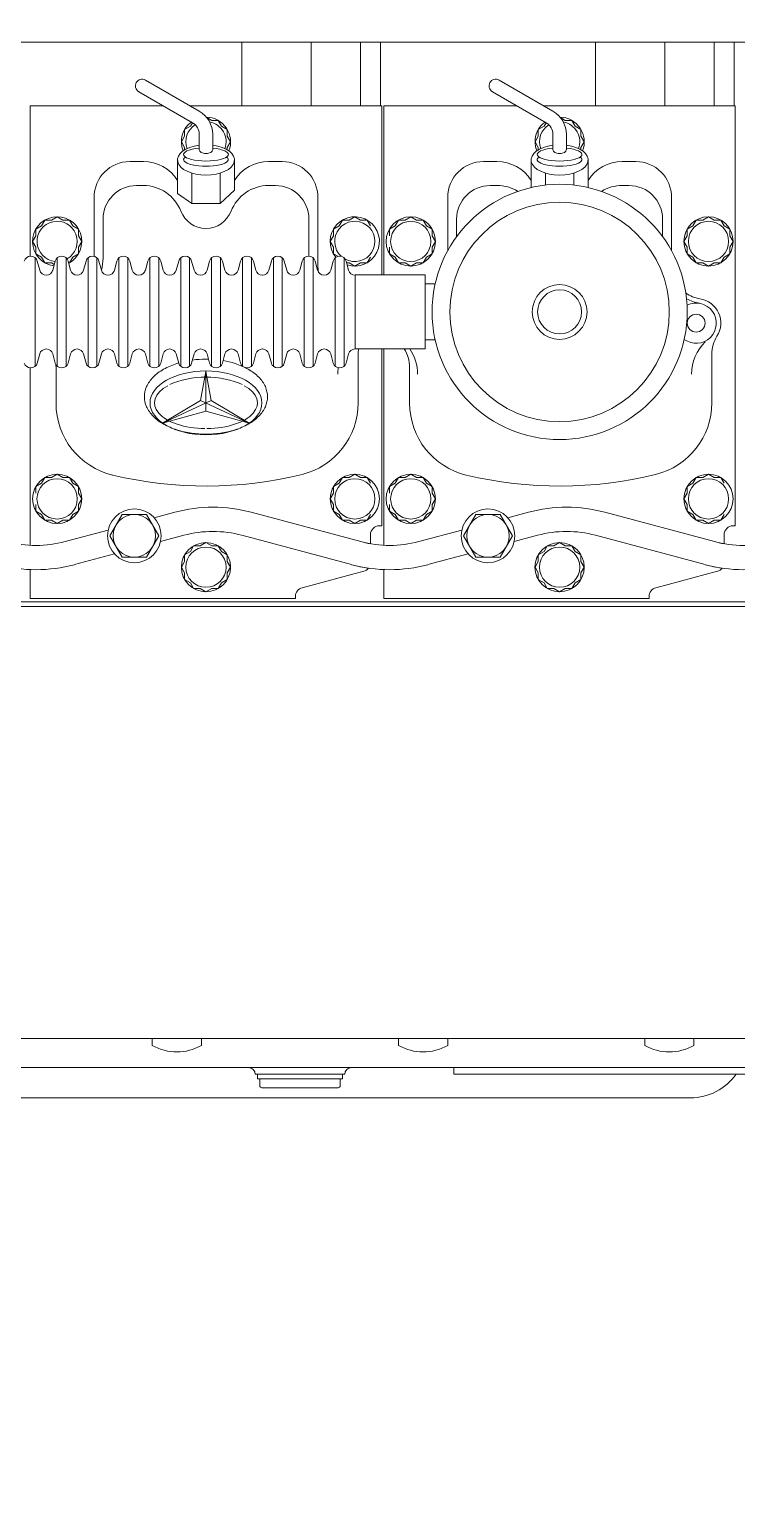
# Model space of a CAD drawing. Header units: millimetres. Extents: x 138823 to 235949, y -69097 to 9810.
# Drawn here: x 156392 to 156812, y -62118 to -61254 of the extents above; entities that cross this region are included whole.
import ezdxf

# ---------------------------------------------------------------- set-up
doc = ezdxf.new("R2010")
doc.units = ezdxf.units.MM
doc.layers.add('0 CASCO', color=7, linetype='Continuous')
doc.layers.add('18 MOTORES E GERADORES', color=14, linetype='Continuous')

msp = doc.modelspace()

# ---------------------------------------------------------------- linework, layer by layer
at = {"layer": '0 CASCO'}
msp.add_open_spline([(146126.82, -63082.43), (146215.2, -62795.19), (146379.47, -62261.32), (146662.98, -61525.14), (146952.93, -60892.1), (147256.1, -60339.25), (147575.41, -59852.68), (147907.4, -59416.74), (148141.96, -59149.6), (148256.81, -59018.8), (148433.31, -58947.24), (148727.39, -58828), (149267.37, -58647.62), (149866.81, -58474.54), (150582.08, -58311.64), (151284.25, -58193.33), (151973.43, -58111.08), (152654.36, -58054.75), (153543.21, -57999.79), (155031.62, -57935.04), (156745.07, -57864.17), (158569.82, -57805.45), (160341.66, -57766.36), (162120.51, -57748.95), (165904.25, -57749.27), (169966.48, -57750.37), (175373.8, -57746.84), (179241.25, -57811.37), (182508.18, -57806.12), (184198.21, -57821.16), (185099.59, -57853.67), (185777.92, -57894.45), (186463.78, -57957.95), (187165.87, -58051.15), (187764.5, -58157.33), (188457.23, -58303.85), (189171.48, -58483.36), (190011.86, -58727.13), (190763.31, -58970.47), (191465.34, -59223.25), (192112.93, -59490.62), (192717.78, -59794.93), (193303.42, -60159.33), (194045.73, -60703.56), (194777.19, -61289.72), (195509.51, -61831.95), (195966.55, -62134.88), (196376.02, -62363.42), (196709.38, -62514.02), (197110.89, -62645.03), (197514.32, -62741.27), (198015.82, -62842.38), (198542.47, -62935.23), (199173.55, -63014.6), (199598.12, -63056.87), (199854.89, -63082.43)], degree=3, knots=[0, 0, 0, 0, 901.347948, 1675.319997, 2364.677603, 2988.840142, 3564.913749, 4109.091785, 4631.178176, 4631.178176, 4631.178176, 5202.378251, 5582.891234, 6338.519578, 7073.266174, 7782.366384, 8473.718568, 9154.846991, 9831.879341, 11145.250803, 13624.165902, 14976.643804, 16622.243106, 18940.880075, 20313.267208, 27973.450232, 31127.646951, 36535.061714, 39576.620039, 40928.546533, 41604.908463, 42282.305172, 42966.969378, 43670.810001, 44406.445425, 44790.246915, 45794.849099, 46614.860763, 47415.011993, 48164.042526, 48852.838016, 49515.641376, 50192.856084, 50919.426916, 52275.645461, 53004.522816, 53652.759672, 53918.536496, 54410.868153, 54747.069908, 55184.163317, 55654.219696, 56281.932144, 56787.842028, 57561.948504, 57561.948504, 57561.948504, 57561.948504], dxfattribs=at)
at = {"layer": '18 MOTORES E GERADORES', "linetype": 'Continuous', "lineweight": 20}
for p, q in [((156308.43, -61261.61), (157443.11, -61261.61)), ((156518.12, -61299.44), (156518.12, -61261.61)), ((156559.26, -61299.44), (156559.26, -61261.61)), ((156588.45, -61299.44), (156588.45, -61261.61)), ((156600.4, -61299.44), (156600.4, -61261.61)), ((156727.8, -61299.44), (156727.8, -61261.61)), ((156768.94, -61299.44), (156768.94, -61261.61)), ((156798.13, -61299.44), (156798.13, -61261.61)), ((156810.08, -61299.44), (156810.08, -61261.61)), ((156492.9, -61302.53), (156460.98, -61284.1)), ((156702.58, -61302.53), (156670.66, -61284.1)), ((156488.92, -61309.42), (156457, -61290.99)), ((156698.6, -61309.42), (156666.68, -61290.99)), ((156392.7, -61299.44), (156392.7, -61388.42)), ((156471.62, -61299.44), (156392.7, -61299.44)), ((156601.06, -61299.44), (156487.55, -61299.44)), ((156601.06, -61299.44), (156601.06, -61399.63)), ((156681.31, -61299.44), (156602.39, -61299.44)), ((156602.39, -61299.44), (156602.39, -61399.63)), ((156810.74, -61299.44), (156697.23, -61299.44)), ((156810.74, -61299.44), (156810.74, -61548.27)), ((156487.63, -61311.42), (156484.24, -61313.37)), ((156488.81, -61309.36), (156487.63, -61311.42)), ((156500.27, -61308.03), (156497.35, -61306.34)), ((156504.18, -61308.03), (156500.27, -61308.03)), ((156506.14, -61311.42), (156504.18, -61308.03)), ((156509.52, -61313.37), (156506.14, -61311.42)), ((156697.31, -61311.42), (156693.92, -61313.37)), ((156698.5, -61309.36), (156697.31, -61311.42)), ((156709.95, -61308.03), (156707.04, -61306.34)), ((156713.86, -61308.03), (156709.95, -61308.03)), ((156715.82, -61311.42), (156713.86, -61308.03)), ((156719.21, -61313.37), (156715.82, -61311.42)), ((156484.24, -61317.28), (156482.28, -61320.67)), ((156484.24, -61313.37), (156484.24, -61317.28)), ((156492.9, -61325.36), (156492.9, -61316.32)), ((156500.86, -61325.36), (156500.86, -61316.32)), ((156509.52, -61317.28), (156509.52, -61313.37)), ((156511.48, -61320.67), (156509.52, -61317.28)), ((156693.92, -61317.28), (156691.97, -61320.67)), ((156693.92, -61313.37), (156693.92, -61317.28)), ((156702.58, -61325.36), (156702.58, -61316.32)), ((156710.55, -61325.36), (156710.55, -61316.32)), ((156719.21, -61317.28), (156719.21, -61313.37)), ((156721.16, -61320.67), (156719.21, -61317.28)), ((156482.28, -61320.67), (156484.24, -61324.06)), ((156484.24, -61324.06), (156484.24, -61325.48)), ((156509.52, -61324.06), (156511.48, -61320.67)), ((156509.52, -61325.48), (156509.52, -61324.06)), ((156691.97, -61320.67), (156693.92, -61324.06)), ((156693.92, -61324.06), (156693.92, -61325.48)), ((156719.21, -61324.06), (156721.16, -61320.67)), ((156719.21, -61325.48), (156719.21, -61324.06)), ((156451.76, -61332.37), (156459.75, -61332.37)), ((156480.03, -61330.92), (156480.03, -61351.35)), ((156513.74, -61330.92), (156513.74, -61349.39)), ((156534.02, -61332.37), (156542, -61332.37)), ((156661.44, -61332.37), (156669.43, -61332.37)), ((156689.71, -61330.92), (156689.71, -61347.79)), ((156723.42, -61330.92), (156723.42, -61347.79)), ((156743.7, -61332.37), (156751.69, -61332.37)), ((156488.45, -61339.24), (156488.45, -61357.23)), ((156505.31, -61339.24), (156505.31, -61357.23)), ((156698.14, -61339.24), (156698.14, -61346.36)), ((156714.99, -61339.24), (156714.99, -61346.36)), ((156430.53, -61353.61), (156430.53, -61388.52)), ((156455.74, -61346.59), (156459.75, -61346.59)), ((156488.45, -61357.23), (156480.03, -61351.35)), ((156505.31, -61357.23), (156513.74, -61349.39)), ((156534.02, -61346.59), (156538.02, -61346.59)), ((156563.24, -61353.61), (156563.24, -61394.07)), ((156640.21, -61353.61), (156640.21, -61385.21)), ((156665.42, -61346.59), (156669.43, -61346.59)), ((156743.7, -61346.59), (156747.7, -61346.59)), ((156772.92, -61353.61), (156772.92, -61385.21)), ((156488.45, -61357.23), (156505.31, -61357.23)), ((156399.37, -61370.47), (156395.99, -61372.43)), ((156395.99, -61372.43), (156395.99, -61376.34)), ((156401.33, -61367.08), (156399.37, -61370.47)), ((156405.24, -61367.08), (156401.33, -61367.08)), ((156408.63, -61365.13), (156405.24, -61367.08)), ((156412.02, -61367.08), (156408.63, -61365.13)), ((156415.93, -61367.08), (156412.02, -61367.08)), ((156417.88, -61370.47), (156415.93, -61367.08)), ((156421.27, -61372.43), (156417.88, -61370.47)), ((156421.27, -61376.34), (156421.27, -61372.43)), ((156435.84, -61366.5), (156435.84, -61389.7)), ((156557.93, -61366.5), (156557.93, -61388.41)), ((156575.88, -61370.47), (156572.49, -61372.43)), ((156572.49, -61372.43), (156572.49, -61376.34)), ((156577.84, -61367.08), (156575.88, -61370.47)), ((156581.75, -61367.08), (156577.84, -61367.08)), ((156585.13, -61365.13), (156581.75, -61367.08)), ((156588.52, -61367.08), (156585.13, -61365.13)), ((156592.43, -61367.08), (156588.52, -61367.08)), ((156594.39, -61370.47), (156592.43, -61367.08)), ((156609.06, -61370.47), (156605.67, -61372.43)), ((156605.67, -61372.43), (156605.67, -61376.34)), ((156611.01, -61367.08), (156609.06, -61370.47)), ((156614.92, -61367.08), (156611.01, -61367.08)), ((156618.31, -61365.13), (156614.92, -61367.08)), ((156621.7, -61367.08), (156618.31, -61365.13)), ((156625.61, -61367.08), (156621.7, -61367.08)), ((156627.57, -61370.47), (156625.61, -61367.08)), ((156630.95, -61372.43), (156627.57, -61370.47)), ((156630.95, -61376.34), (156630.95, -61372.43)), ((156645.52, -61366.5), (156645.52, -61376.86)), ((156767.61, -61366.5), (156767.61, -61376.86)), ((156785.56, -61370.47), (156782.17, -61372.43)), ((156782.17, -61372.43), (156782.17, -61376.34)), ((156787.52, -61367.08), (156785.56, -61370.47)), ((156791.43, -61367.08), (156787.52, -61367.08)), ((156794.82, -61365.13), (156791.43, -61367.08)), ((156798.2, -61367.08), (156794.82, -61365.13)), ((156802.12, -61367.08), (156798.2, -61367.08)), ((156804.07, -61370.47), (156802.12, -61367.08)), ((156804.07, -61370.47), (156807.46, -61372.43)), ((156807.46, -61372.43), (156807.46, -61376.34)), ((156394.03, -61379.73), (156395.99, -61376.34)), ((156395.99, -61383.11), (156394.03, -61379.73)), ((156423.23, -61379.73), (156421.27, -61376.34)), ((156421.27, -61383.11), (156423.23, -61379.73)), ((156572.49, -61376.34), (156570.54, -61379.73)), ((156570.54, -61379.73), (156572.49, -61383.11)), ((156632.91, -61379.73), (156630.95, -61376.34)), ((156630.95, -61383.11), (156632.91, -61379.73)), ((156782.17, -61376.34), (156780.22, -61379.73)), ((156780.22, -61379.73), (156782.17, -61383.11)), ((156807.46, -61376.34), (156809.42, -61379.73)), ((156809.42, -61379.73), (156807.46, -61383.11)), ((156395.68, -61421.59), (156395.68, -61389.42)), ((156395.68, -61421.59), (156395.68, -61389.42)), ((156395.99, -61383.11), (156395.99, -61387.03)), ((156395.99, -61387.03), (156399.37, -61388.98)), ((156399.37, -61388.98), (156401.33, -61392.37)), ((156408.68, -61421.59), (156408.68, -61389.42)), ((156413.99, -61421.59), (156413.99, -61389.42)), ((156415.93, -61392.37), (156417.88, -61388.98)), ((156417.88, -61388.98), (156421.27, -61387.03)), ((156421.27, -61387.03), (156421.27, -61383.11)), ((156426.95, -61421.59), (156426.95, -61389.42)), ((156432.25, -61421.59), (156432.25, -61389.42)), ((156445.26, -61421.59), (156445.26, -61389.42)), ((156450.57, -61421.59), (156450.57, -61389.42)), ((156463.57, -61421.59), (156463.57, -61389.42)), ((156468.88, -61421.59), (156468.88, -61389.42)), ((156481.89, -61421.59), (156481.89, -61389.42)), ((156487.2, -61421.59), (156487.2, -61389.42)), ((156500.2, -61421.59), (156500.2, -61389.42)), ((156505.51, -61421.59), (156505.51, -61389.42)), ((156518.52, -61421.59), (156518.52, -61389.42)), ((156523.83, -61421.59), (156523.83, -61389.42)), ((156536.83, -61421.59), (156536.83, -61389.42)), ((156542.14, -61421.59), (156542.14, -61389.42)), ((156555.14, -61421.59), (156555.14, -61389.42)), ((156560.45, -61421.59), (156560.45, -61389.42)), ((156572.49, -61383.11), (156572.49, -61387.03)), ((156572.49, -61387.03), (156575.11, -61388.54)), ((156573.46, -61421.59), (156573.46, -61389.42)), ((156578.77, -61421.59), (156578.77, -61389.42)), ((156592.43, -61392.37), (156594.39, -61388.98)), ((156605.67, -61383.11), (156605.67, -61387.03)), ((156605.67, -61387.03), (156609.06, -61388.98)), ((156609.06, -61388.98), (156611.01, -61392.37)), ((156625.61, -61392.37), (156627.57, -61388.98)), ((156627.57, -61388.98), (156630.95, -61387.03)), ((156630.95, -61387.03), (156630.95, -61383.11)), ((156782.17, -61383.11), (156782.17, -61387.03)), ((156782.17, -61387.03), (156785.56, -61388.98)), ((156785.56, -61388.98), (156787.52, -61392.37)), ((156802.12, -61392.37), (156804.07, -61388.98)), ((156807.46, -61387.03), (156804.07, -61388.98)), ((156807.46, -61383.11), (156807.46, -61387.03)), ((156398.31, -61396.74), (156396.87, -61391.36)), ((156401.33, -61392.37), (156405.24, -61392.37)), ((156405.24, -61392.37), (156406.96, -61393.36)), ((156406.05, -61396.74), (156407.49, -61391.36)), ((156416.62, -61396.74), (156415.18, -61391.36)), ((156415.45, -61392.37), (156415.93, -61392.37)), ((156424.31, -61396.74), (156425.76, -61391.36)), ((156434.89, -61396.74), (156433.45, -61391.36)), ((156442.63, -61396.74), (156444.07, -61391.36)), ((156453.2, -61396.74), (156451.76, -61391.36)), ((156460.94, -61396.74), (156462.38, -61391.36)), ((156471.52, -61396.74), (156470.07, -61391.36)), ((156479.26, -61396.74), (156480.7, -61391.36)), ((156489.83, -61396.74), (156488.39, -61391.36)), ((156497.57, -61396.74), (156499.01, -61391.36)), ((156508.14, -61396.74), (156506.7, -61391.36)), ((156515.88, -61396.74), (156517.33, -61391.36)), ((156526.46, -61396.74), (156525.02, -61391.36)), ((156534.2, -61396.74), (156535.64, -61391.36)), ((156544.77, -61396.74), (156543.33, -61391.36)), ((156552.51, -61396.74), (156553.95, -61391.36)), ((156563.09, -61396.74), (156561.64, -61391.36)), ((156570.83, -61396.74), (156572.27, -61391.36)), ((156581.4, -61396.74), (156579.96, -61391.36)), ((156580.23, -61392.37), (156581.75, -61392.37)), ((156581.75, -61392.37), (156585.13, -61394.32)), ((156585.13, -61394.32), (156588.52, -61392.37)), ((156588.52, -61392.37), (156592.43, -61392.37)), ((156611.01, -61392.37), (156614.92, -61392.37)), ((156614.92, -61392.37), (156618.31, -61394.32)), ((156618.31, -61394.32), (156621.7, -61392.37)), ((156621.7, -61392.37), (156625.61, -61392.37)), ((156787.52, -61392.37), (156791.43, -61392.37)), ((156791.43, -61392.37), (156794.82, -61394.32)), ((156794.82, -61394.32), (156798.2, -61392.37)), ((156798.2, -61392.37), (156802.12, -61392.37)), ((156395.68, -61399.03), (156395.68, -61453.75)), ((156395.68, -61399.03), (156395.68, -61452.24)), ((156408.68, -61399.03), (156408.68, -61452.24)), ((156413.99, -61399.03), (156413.99, -61452.24)), ((156426.95, -61399.03), (156426.95, -61452.24)), ((156432.25, -61399.03), (156432.25, -61452.24)), ((156445.26, -61399.03), (156445.26, -61452.24)), ((156450.57, -61399.03), (156450.57, -61452.24)), ((156463.57, -61399.03), (156463.57, -61452.24)), ((156468.88, -61399.03), (156468.88, -61452.24)), ((156481.89, -61399.03), (156481.89, -61452.24)), ((156487.2, -61399.03), (156487.2, -61452.24)), ((156500.2, -61399.03), (156500.2, -61453.75)), ((156505.51, -61399.03), (156505.51, -61453.75)), ((156518.52, -61399.03), (156518.52, -61453.75)), ((156523.83, -61399.03), (156523.83, -61453.75)), ((156536.83, -61399.03), (156536.83, -61453.75)), ((156542.14, -61399.03), (156542.14, -61453.75)), ((156555.14, -61399.03), (156555.14, -61453.75)), ((156560.45, -61399.03), (156560.45, -61453.75)), ((156573.46, -61399.03), (156573.46, -61453.75)), ((156578.77, -61399.03), (156578.77, -61453.75)), ((156626.94, -61399.63), (156585.25, -61399.63)), ((156585.25, -61399.63), (156585.25, -61443.43)), ((156626.94, -61399.63), (156626.94, -61443.43)), ((156632.76, -61404.94), (156626.94, -61404.94)), ((156632.76, -61404.94), (156626.94, -61404.94)), ((156408.68, -61421.59), (156408.68, -61453.75)), ((156413.99, -61421.59), (156413.99, -61453.75)), ((156426.95, -61421.59), (156426.95, -61453.75)), ((156432.25, -61421.59), (156432.25, -61453.75)), ((156445.26, -61421.59), (156445.26, -61453.75)), ((156450.57, -61421.59), (156450.57, -61453.75)), ((156463.57, -61421.59), (156463.57, -61453.75)), ((156468.88, -61421.59), (156468.88, -61453.75)), ((156481.89, -61421.59), (156481.89, -61453.75)), ((156487.2, -61421.59), (156487.2, -61453.75)), ((156632.76, -61438.12), (156626.94, -61438.12)), ((156632.76, -61438.12), (156626.94, -61438.12)), ((156398.31, -61446.44), (156396.87, -61451.81)), ((156406.05, -61446.44), (156407.49, -61451.81)), ((156416.62, -61446.44), (156415.18, -61451.81)), ((156424.31, -61446.44), (156425.76, -61451.81)), ((156434.89, -61446.44), (156433.45, -61451.81)), ((156442.63, -61446.44), (156444.07, -61451.81)), ((156453.2, -61446.44), (156451.76, -61451.81)), ((156460.94, -61446.44), (156462.38, -61451.81)), ((156471.52, -61446.44), (156470.07, -61451.81)), ((156479.26, -61446.44), (156480.7, -61451.81)), ((156489.83, -61446.44), (156488.39, -61451.81)), ((156497.57, -61446.44), (156499.01, -61451.81)), ((156508.14, -61446.44), (156506.7, -61451.81)), ((156515.88, -61446.44), (156517.33, -61451.81)), ((156526.46, -61446.44), (156525.02, -61451.81)), ((156534.2, -61446.44), (156535.64, -61451.81)), ((156544.77, -61446.44), (156543.33, -61451.81)), ((156552.51, -61446.44), (156553.95, -61451.81)), ((156563.09, -61446.44), (156561.64, -61451.81)), ((156570.83, -61446.44), (156572.27, -61451.81)), ((156581.4, -61446.44), (156579.96, -61451.81)), ((156626.94, -61443.43), (156585.25, -61443.43)), ((156587.13, -61446.55), (156587.13, -61475.33)), ((156601.06, -61443.43), (156601.06, -61548.27)), ((156602.39, -61443.43), (156602.39, -61559.86)), ((156796.81, -61446.55), (156796.81, -61475.33)), ((156392.7, -61454.75), (156392.7, -61559.86)), ((156407.97, -61454.27), (156407.97, -61475.66)), ((156496.88, -61456.86), (156493.73, -61473.97)), ((156496.88, -61456.5), (156496.88, -61480.38)), ((156500.04, -61473.97), (156496.88, -61456.86)), ((156617.65, -61454.27), (156617.65, -61475.66)), ((156493.73, -61473.97), (156471.19, -61487.42)), ((156500.04, -61473.97), (156471.19, -61487.42)), ((156493.73, -61473.97), (156522.57, -61487.42)), ((156522.57, -61487.42), (156500.04, -61473.97)), ((156496.88, -61480.38), (156471.19, -61487.42)), ((156522.57, -61487.42), (156496.88, -61480.38)), ((156408.63, -61517.75), (156405.24, -61519.7)), ((156412.02, -61519.7), (156408.63, -61517.75)), ((156585.13, -61517.75), (156581.75, -61519.7)), ((156588.52, -61519.7), (156585.13, -61517.75)), ((156618.31, -61517.75), (156614.92, -61519.7)), ((156621.7, -61519.7), (156618.31, -61517.75)), ((156794.82, -61517.75), (156791.43, -61519.7)), ((156798.2, -61519.7), (156794.82, -61517.75)), ((156399.37, -61523.09), (156395.99, -61525.04)), ((156395.99, -61525.04), (156395.99, -61528.96)), ((156401.33, -61519.7), (156399.37, -61523.09)), ((156405.24, -61519.7), (156401.33, -61519.7)), ((156415.93, -61519.7), (156412.02, -61519.7)), ((156417.88, -61523.09), (156415.93, -61519.7)), ((156421.27, -61525.04), (156417.88, -61523.09)), ((156421.27, -61528.96), (156421.27, -61525.04)), ((156575.88, -61523.09), (156572.49, -61525.04)), ((156572.49, -61525.04), (156572.49, -61528.96)), ((156577.84, -61519.7), (156575.88, -61523.09)), ((156581.75, -61519.7), (156577.84, -61519.7)), ((156592.43, -61519.7), (156588.52, -61519.7)), ((156594.39, -61523.09), (156592.43, -61519.7)), ((156609.06, -61523.09), (156605.67, -61525.04)), ((156605.67, -61525.04), (156605.67, -61528.96)), ((156611.01, -61519.7), (156609.06, -61523.09)), ((156614.92, -61519.7), (156611.01, -61519.7)), ((156625.61, -61519.7), (156621.7, -61519.7)), ((156627.57, -61523.09), (156625.61, -61519.7)), ((156630.95, -61525.04), (156627.57, -61523.09)), ((156630.95, -61528.96), (156630.95, -61525.04)), ((156785.56, -61523.09), (156782.17, -61525.04)), ((156782.17, -61525.04), (156782.17, -61528.96)), ((156787.52, -61519.7), (156785.56, -61523.09)), ((156791.43, -61519.7), (156787.52, -61519.7)), ((156802.12, -61519.7), (156798.2, -61519.7)), ((156804.07, -61523.09), (156802.12, -61519.7)), ((156395.99, -61535.73), (156395.99, -61539.64)), ((156423.23, -61532.34), (156421.27, -61528.96)), ((156421.27, -61535.73), (156423.23, -61532.34)), ((156421.27, -61539.64), (156421.27, -61535.73)), ((156572.49, -61528.96), (156570.54, -61532.34)), ((156570.54, -61532.34), (156572.49, -61535.73)), ((156572.49, -61535.73), (156572.49, -61539.64)), ((156605.67, -61535.73), (156605.67, -61539.64)), ((156632.91, -61532.34), (156630.95, -61528.96)), ((156630.95, -61535.73), (156632.91, -61532.34)), ((156630.95, -61539.64), (156630.95, -61535.73)), ((156782.17, -61528.96), (156780.22, -61532.34)), ((156780.22, -61532.34), (156782.17, -61535.73)), ((156782.17, -61535.73), (156782.17, -61539.64)), ((156395.99, -61539.64), (156399.37, -61541.6)), ((156399.37, -61541.6), (156401.33, -61544.99)), ((156401.33, -61544.99), (156405.24, -61544.99)), ((156405.24, -61544.99), (156408.63, -61546.94)), ((156408.63, -61546.94), (156412.02, -61544.99)), ((156412.02, -61544.99), (156415.93, -61544.99)), ((156415.93, -61544.99), (156417.88, -61541.6)), ((156417.88, -61541.6), (156421.27, -61539.64)), ((156447.14, -61541.63), (156439.86, -61554.24)), ((156461.69, -61541.63), (156447.14, -61541.63)), ((156468.97, -61554.24), (156461.69, -61541.63)), ((156466.2, -61543.53), (156478.34, -61540.27)), ((156588.67, -61557.69), (156523.68, -61540.27)), ((156572.49, -61539.64), (156575.88, -61541.6)), ((156575.88, -61541.6), (156577.84, -61544.99)), ((156577.84, -61544.99), (156581.75, -61544.99)), ((156581.75, -61544.99), (156585.13, -61546.94)), ((156585.13, -61546.94), (156588.52, -61544.99)), ((156588.52, -61544.99), (156592.43, -61544.99)), ((156592.43, -61544.99), (156594.39, -61541.6)), ((156605.67, -61539.64), (156609.06, -61541.6)), ((156609.06, -61541.6), (156611.01, -61544.99)), ((156611.01, -61544.99), (156614.92, -61544.99)), ((156614.92, -61544.99), (156618.31, -61546.94)), ((156618.31, -61546.94), (156621.7, -61544.99)), ((156621.7, -61544.99), (156625.61, -61544.99)), ((156625.61, -61544.99), (156627.57, -61541.6)), ((156627.57, -61541.6), (156630.95, -61539.64)), ((156656.82, -61541.63), (156649.54, -61554.24)), ((156671.38, -61541.63), (156656.82, -61541.63)), ((156678.66, -61554.24), (156671.38, -61541.63)), ((156675.88, -61543.53), (156688.02, -61540.27)), ((156798.36, -61557.69), (156733.36, -61540.27)), ((156782.17, -61539.64), (156785.56, -61541.6)), ((156785.56, -61541.6), (156787.52, -61544.99)), ((156787.52, -61544.99), (156791.43, -61544.99)), ((156791.43, -61544.99), (156794.82, -61546.94)), ((156794.82, -61546.94), (156798.2, -61544.99)), ((156798.2, -61544.99), (156802.12, -61544.99)), ((156802.12, -61544.99), (156804.07, -61541.6)), ((156438.85, -61550.85), (156413.34, -61557.69)), ((156469.98, -61557.63), (156483.83, -61553.91)), ((156583.18, -61571.33), (156518.18, -61553.91)), ((156594.42, -61553.58), (156594.42, -61558.96)), ((156601.06, -61548.27), (156599.73, -61548.27)), ((156648.54, -61550.85), (156623.02, -61557.69)), ((156679.66, -61557.63), (156693.52, -61553.91)), ((156792.86, -61571.33), (156727.86, -61553.91)), ((156804.11, -61553.58), (156804.11, -61558.96)), ((156810.74, -61548.27), (156809.42, -61548.27)), ((156439.86, -61554.24), (156447.14, -61566.85)), ((156461.69, -61566.85), (156468.97, -61554.24)), ((156489.58, -61560.18), (156487.63, -61563.57)), ((156493.49, -61560.18), (156489.58, -61560.18)), ((156496.88, -61558.22), (156493.49, -61560.18)), ((156500.27, -61560.18), (156496.88, -61558.22)), ((156504.18, -61560.18), (156500.27, -61560.18)), ((156506.14, -61563.57), (156504.18, -61560.18)), ((156649.54, -61554.24), (156656.82, -61566.85)), ((156671.38, -61566.85), (156678.66, -61554.24)), ((156699.27, -61560.18), (156697.31, -61563.57)), ((156703.18, -61560.18), (156699.27, -61560.18)), ((156706.56, -61558.22), (156703.18, -61560.18)), ((156709.95, -61560.18), (156706.56, -61558.22)), ((156713.86, -61560.18), (156709.95, -61560.18)), ((156715.82, -61563.57), (156713.86, -61560.18)), ((156442.63, -61564.95), (156418.84, -61571.33)), ((156447.14, -61566.85), (156461.69, -61566.85)), ((156484.24, -61569.43), (156482.28, -61572.82)), ((156487.63, -61563.57), (156484.24, -61565.52)), ((156484.24, -61565.52), (156484.24, -61569.43)), ((156509.52, -61565.52), (156506.14, -61563.57)), ((156509.52, -61569.43), (156509.52, -61565.52)), ((156511.48, -61572.82), (156509.52, -61569.43)), ((156652.31, -61564.95), (156628.52, -61571.33)), ((156656.82, -61566.85), (156671.38, -61566.85)), ((156693.92, -61569.43), (156691.97, -61572.82)), ((156697.31, -61563.57), (156693.92, -61565.52)), ((156693.92, -61565.52), (156693.92, -61569.43)), ((156719.21, -61565.52), (156715.82, -61563.57)), ((156719.21, -61569.43), (156719.21, -61565.52)), ((156721.16, -61572.82), (156719.21, -61569.43)), ((156392.7, -61574.25), (156392.7, -61591.4)), ((156482.28, -61572.82), (156484.24, -61576.21)), ((156484.24, -61576.21), (156484.24, -61580.12)), ((156509.52, -61576.21), (156511.48, -61572.82)), ((156509.52, -61580.12), (156509.52, -61576.21)), ((156590.49, -61575.23), (156553.9, -61585.04)), ((156602.39, -61574.25), (156602.39, -61591.4)), ((156691.97, -61572.82), (156693.92, -61576.21)), ((156693.92, -61576.21), (156693.92, -61580.12)), ((156719.21, -61576.21), (156721.16, -61572.82)), ((156719.21, -61580.12), (156719.21, -61576.21)), ((156800.17, -61575.23), (156763.58, -61585.04)), ((156484.24, -61580.12), (156487.63, -61582.08)), ((156487.63, -61582.08), (156489.58, -61585.46)), ((156489.58, -61585.46), (156493.49, -61585.46)), ((156493.49, -61585.46), (156496.88, -61587.42)), ((156496.88, -61587.42), (156500.27, -61585.46)), ((156500.27, -61585.46), (156504.18, -61585.46)), ((156504.18, -61585.46), (156506.14, -61582.08)), ((156506.14, -61582.08), (156509.52, -61580.12)), ((156693.92, -61580.12), (156697.31, -61582.08)), ((156697.31, -61582.08), (156699.27, -61585.46)), ((156699.27, -61585.46), (156703.18, -61585.46)), ((156703.18, -61585.46), (156706.56, -61587.42)), ((156706.56, -61587.42), (156709.95, -61585.46)), ((156709.95, -61585.46), (156713.86, -61585.46)), ((156713.86, -61585.46), (156715.82, -61582.08)), ((156715.82, -61582.08), (156719.21, -61580.12)), ((157415.24, -61596.04), (156110.69, -61596.04)), ((157375.43, -61593.39), (156183.02, -61593.39)), ((156549.97, -61591.4), (156392.7, -61591.4)), ((156549.97, -61593.39), (156392.7, -61593.39)), ((156549.97, -61590.16), (156549.97, -61591.4)), ((156759.65, -61591.4), (156602.39, -61591.4)), ((156759.65, -61593.39), (156602.39, -61593.39)), ((156759.65, -61590.16), (156759.65, -61591.4)), ((156128.73, -61852.18), (157414.46, -61852.18)), ((156494.23, -61852.18), (156465.03, -61852.18)), ((156465.03, -61852.18), (156465.03, -61856.26)), ((156494.23, -61852.18), (156494.23, -61856.27)), ((156640.21, -61852.18), (156611.01, -61852.18)), ((156611.01, -61852.18), (156611.01, -61856.26)), ((156640.21, -61852.18), (156640.21, -61856.27)), ((156786.19, -61852.18), (156756.99, -61852.18)), ((156756.99, -61852.18), (156756.99, -61856.26)), ((156786.19, -61852.18), (156786.19, -61856.27)), ((156151.17, -61869.43), (157392.01, -61869.43)), ((156526.08, -61873.41), (156579.16, -61873.41)), ((156527.41, -61873.41), (156527.41, -61876.06)), ((156577.84, -61873.41), (156577.84, -61876.06)), ((156643.86, -61869.43), (156643.86, -61873.41)), ((156643.86, -61873.41), (156899.33, -61873.41)), ((156552.62, -61876.06), (156527.41, -61876.06)), ((156528.73, -61876.06), (156528.73, -61880.04)), ((156552.62, -61881.37), (156530.06, -61881.37)), ((156552.62, -61876.06), (156577.84, -61876.06)), ((156552.62, -61881.37), (156575.18, -61881.37)), ((156576.51, -61876.06), (156576.51, -61880.04)), ((156160.46, -61887.34), (156784.2, -61887.34))]:
    msp.add_line(p, q, dxfattribs=at)
for centre, radius in [((156706.56, -61421.53), 75.64), ((156706.56, -61421.53), 65.03), ((156618.31, -61379.73), 14.6), ((156618.31, -61379.73), 11.94), ((156794.82, -61379.73), 14.6), ((156794.82, -61379.73), 11.94), ((156706.56, -61421.53), 16.25), ((156706.56, -61421.53), 13.07), ((156787.52, -61428.17), 5.31), ((156408.63, -61532.34), 14.6), ((156585.13, -61532.34), 14.6), ((156618.31, -61532.34), 14.6), ((156794.82, -61532.34), 14.6), ((156408.63, -61532.34), 11.94), ((156585.13, -61532.34), 11.94), ((156618.31, -61532.34), 11.94), ((156794.82, -61532.34), 11.94), ((156454.41, -61554.24), 15.93), ((156454.41, -61554.24), 12.61), ((156664.1, -61554.24), 15.93), ((156664.1, -61554.24), 12.61), ((156496.88, -61572.82), 14.6), ((156496.88, -61572.82), 11.94), ((156706.56, -61572.82), 14.6), ((156706.56, -61572.82), 11.94)]:
    msp.add_circle(centre, radius, dxfattribs=at)
for centre, radius, start, end in [((156458.99, -61287.54), 3.98, 60, 240), ((156668.67, -61287.54), 3.98, 60, 240), ((156484.94, -61316.32), 15.93, 0, 60), ((156694.62, -61316.32), 15.93, 0, 60), ((156496.88, -61320.67), 14.6, 126.76067, 201.76045), ((156496.88, -61320.67), 11.94, 122.45887, 199.86139), ((156484.94, -61316.32), 7.96, 0, 60), ((156496.88, -61320.67), 14.6, 338.23955, 89.02003), ((156496.88, -61320.67), 11.94, 340.13861, 79.57837), ((156706.56, -61320.67), 14.6, 126.76067, 201.76045), ((156706.56, -61320.67), 11.94, 122.45887, 199.86139), ((156694.62, -61316.32), 7.96, 0, 60), ((156706.56, -61320.67), 14.6, 338.23955, 89.02003), ((156706.56, -61320.67), 11.94, 340.13861, 79.57837), ((156451.76, -61353.61), 21.23, 90, 180), ((156459.75, -61356.26), 23.89, 31.91109, 90), ((156534.02, -61356.26), 23.89, 90, 148.08891), ((156542, -61353.61), 21.23, 0, 90), ((156661.44, -61353.61), 21.23, 90, 180), ((156669.43, -61356.26), 23.89, 31.91109, 90), ((156743.7, -61356.26), 23.89, 90, 148.08891), ((156751.69, -61353.61), 21.23, 0, 90), ((156455.74, -61366.5), 19.91, 90, 180), ((156459.75, -61370.48), 23.89, 21.13843, 90), ((156534.02, -61370.48), 23.89, 90, 158.86157), ((156538.02, -61366.5), 19.91, 0, 90), ((156665.42, -61366.5), 19.91, 90, 180), ((156669.43, -61370.48), 23.89, 58.79203, 90), ((156743.7, -61370.48), 23.89, 90, 121.20797), ((156747.7, -61366.5), 19.91, 0, 90), ((156496.88, -61356.12), 15.93, 201.13843, 338.86157), ((156408.63, -61379.73), 14.6, 298.13362, 262.51952), ((156408.63, -61379.73), 11.94, 299.87618, 264.2037), ((156585.13, -61379.73), 14.6, 251.7179, 219.79482), ((156585.13, -61379.73), 11.94, 241.63741, 227.43656), ((156393.02, -61392.39), 3.98, 15, 165), ((156411.34, -61392.39), 3.98, 15, 165), ((156429.6, -61392.39), 3.98, 15, 165), ((156409.29, -61389.7), 26.54, 344.6335, 0), ((156447.91, -61392.39), 3.98, 15, 165), ((156466.23, -61392.39), 3.98, 15, 165), ((156484.54, -61392.39), 3.98, 15, 165), ((156502.86, -61392.39), 3.98, 15, 165), ((156521.17, -61392.39), 3.98, 15, 165), ((156539.48, -61392.39), 3.98, 15, 165), ((156557.8, -61392.39), 3.98, 15, 165), ((156576.11, -61392.39), 3.98, 15, 165), ((156402.15, -61395.71), 3.98, 195, 270), ((156402.2, -61395.71), 3.98, 270, 345), ((156402.2, -61395.71), 3.98, 322.76842, 345), ((156420.47, -61395.71), 3.98, 195, 270), ((156420.47, -61395.71), 3.98, 270, 345), ((156420.47, -61395.71), 3.98, 322.76842, 345), ((156438.73, -61395.71), 3.98, 195, 270), ((156438.78, -61395.71), 3.98, 270, 345), ((156438.78, -61395.71), 3.98, 322.76842, 345), ((156457.05, -61395.71), 3.98, 195, 270), ((156457.1, -61395.71), 3.98, 270, 345), ((156457.1, -61395.71), 3.98, 322.76842, 345), ((156475.36, -61395.71), 3.98, 195, 270), ((156475.41, -61395.71), 3.98, 270, 345), ((156475.41, -61395.71), 3.98, 322.76842, 345), ((156493.68, -61395.71), 3.98, 195, 270), ((156493.72, -61395.71), 3.98, 270, 345), ((156511.99, -61395.71), 3.98, 195, 270), ((156512.04, -61395.71), 3.98, 270, 345), ((156530.3, -61395.71), 3.98, 195, 270), ((156530.35, -61395.71), 3.98, 270, 345), ((156548.62, -61395.71), 3.98, 195, 270), ((156548.67, -61395.71), 3.98, 270, 345), ((156566.93, -61395.71), 3.98, 195, 270), ((156583.14, -61394.07), 19.91, 180, 191.09983), ((156566.98, -61395.71), 3.98, 270, 345), ((156585.13, -61395.79), 3.85, 194.3136, 271.77576), ((156792.83, -61394.07), 19.91, 234.90009, 261.15012), ((156794.15, -61390.26), 26.54, 242.28303, 260.07181), ((156787.52, -61428.17), 14.6, 327.79577, 81.15012), ((156787.52, -61428.17), 11.94, 233.66927, 116.95893), ((156811.31, -61458.39), 26.54, 133.8525, 180), ((156816.71, -61446.55), 19.91, 147.79577, 180), ((156402.15, -61447.47), 3.98, 90, 165), ((156402.2, -61447.47), 3.98, 15, 90), ((156420.47, -61447.47), 3.98, 90, 165), ((156420.47, -61447.47), 3.98, 15, 90), ((156438.73, -61447.47), 3.98, 90, 165), ((156438.78, -61447.47), 3.98, 15, 90), ((156457.05, -61447.47), 3.98, 90, 165), ((156457.1, -61447.47), 3.98, 15, 90), ((156475.36, -61447.47), 3.98, 90, 165), ((156475.41, -61447.47), 3.98, 15, 90), ((156493.68, -61447.47), 3.98, 90, 165), ((156493.72, -61447.47), 3.98, 15, 90), ((156511.99, -61447.47), 3.98, 90, 165), ((156512.04, -61447.47), 3.98, 15, 90), ((156530.3, -61447.47), 3.98, 90, 165), ((156530.35, -61447.47), 3.98, 15, 90), ((156548.62, -61447.47), 3.98, 90, 165), ((156548.67, -61447.47), 3.98, 15, 90), ((156566.93, -61447.47), 3.98, 90, 165), ((156566.98, -61447.47), 3.98, 15, 90), ((156585.25, -61447.47), 3.98, 90, 165), ((156607.03, -61446.55), 19.91, 170.96175, 180), ((156597.74, -61454.27), 19.91, 0, 33.01243), ((156595.84, -61458.39), 26.54, 0, 34.31256), ((156393.02, -61450.78), 3.98, 195, 345), ((156411.34, -61450.78), 3.98, 195, 345), ((156388.06, -61454.27), 19.91, 0, 4.19179), ((156429.6, -61450.78), 3.98, 195, 345), ((156447.91, -61450.78), 3.98, 195, 345), ((156466.23, -61450.78), 3.98, 195, 345), ((156484.54, -61450.78), 3.98, 195, 345), ((156502.86, -61450.78), 3.98, 195, 345), ((156521.17, -61450.78), 3.98, 195, 345), ((156539.48, -61450.78), 3.98, 195, 345), ((156557.8, -61450.78), 3.98, 195, 345), ((156576.11, -61450.78), 3.98, 195, 345), ((156601.63, -61458.39), 26.54, 171.98944, 180), ((156451.76, -61475.66), 43.79, 180, 256.5335), ((156543.33, -61475.33), 43.79, 283.87037, 0), ((156661.44, -61475.66), 43.79, 180, 256.5335), ((156753.01, -61475.33), 43.79, 283.87037, 0), ((156496.88, -61287.23), 237.55, 256.5335, 283.87037), ((156706.56, -61287.23), 237.55, 256.5335, 283.87037), ((156501.01, -61624.88), 87.59, 75, 105), ((156710.69, -61624.88), 87.59, 75, 105), ((156501.01, -61618.01), 66.36, 75, 105), ((156599.73, -61553.58), 5.31, 90, 180), ((156710.69, -61618.01), 66.36, 75, 105), ((156809.42, -61553.58), 5.31, 90, 180), ((156396.17, -61493.6), 66.36, 255, 285), ((156605.85, -61493.6), 66.36, 255, 285), ((156605.85, -61493.6), 66.36, 255, 260.08666), ((156815.53, -61493.6), 66.36, 255, 285), ((156815.53, -61493.6), 66.36, 255, 260.08666), ((156396.17, -61486.73), 87.59, 255, 285), ((156605.85, -61486.73), 87.59, 255, 285), ((156605.85, -61486.73), 87.59, 255, 261.74503), ((156589.12, -61570.11), 5.31, 285, 321.5301), ((156815.53, -61486.73), 87.59, 255, 285), ((156815.53, -61486.73), 87.59, 255, 261.74503), ((156798.8, -61570.11), 5.31, 285, 321.5301), ((156555.27, -61590.16), 5.31, 105, 180), ((156764.96, -61590.16), 5.31, 105, 180), ((156479.63, -61830.96), 29.21, 240.0082, 299.97285), ((156625.62, -61830.96), 29.21, 240.0082, 299.97285), ((156771.6, -61830.96), 29.21, 240.0082, 299.97285), ((156522.1, -61873.41), 3.98, 0, 90), ((156583.14, -61873.41), 3.98, 90, 180), ((156784.2, -61854.17), 33.18, 270, 324.54946), ((156530.06, -61880.04), 1.33, 180, 270), ((156575.18, -61880.04), 1.33, 270, 0)]:
    msp.add_arc(centre, radius, start, end, dxfattribs=at)
for centre, major_axis, ratio, start_param, end_param in [((156496.88, -61331.44), (16.89, 0), 0.532699, 1.808823, 7.615955), ((156496.88, -61328.19), (13.27, 0), 0.293359, 1.875489, 7.549289), ((156496.88, -61325.36), (3.98, 0), 0.56526, 3.141593, 6.283185), ((156496.88, -61331.44), (-13.27, 0), 0.293359, 4.647457, 4.777321), ((156706.56, -61331.44), (16.89, 0), 0.532699, 1.808823, 7.615955), ((156706.56, -61328.19), (13.27, 0), 0.293359, 1.875489, 7.549289), ((156706.56, -61325.36), (3.98, 0), 0.56526, 3.141593, 6.283185), ((156706.56, -61331.44), (-13.27, 0), 0.293359, 4.647457, 4.777321), ((156496.88, -61331.27), (-13.27, 0), 0.293359, -0.40723, 3.548823), ((156706.56, -61331.27), (-13.27, 0), 0.293359, -0.40723, 3.548823)]:
    msp.add_ellipse(centre, major_axis=major_axis, ratio=ratio, start_param=start_param, end_param=end_param, dxfattribs=at)
at = {"layer": '18 MOTORES E GERADORES', "linetype": 'Continuous', "lineweight": 20, "extrusion": (0, 0, -1)}
msp.add_ellipse((156496.88, -61475.44), major_axis=(-33.18, 0), ratio=0.570712, dxfattribs=at)
for major_axis, start_param, end_param in [((-30.52, 0), 0.788963, 2.35263), ((30.52, 0), 1.590847, 3.873348), ((-30.52, 0), 2.409837, 4.692338)]:
    msp.add_ellipse((156496.88, -61475.44), major_axis=major_axis, ratio=0.50014, start_param=start_param, end_param=end_param, dxfattribs=at)
at = {"layer": '18 MOTORES E GERADORES', "linetype": 'Continuous', "lineweight": 20}
for points, knots in [([(156488.86, -61450.05), (156491.55, -61449.69), (156494.16, -61449.52), (156497.39, -61449.52), (156497.9, -61449.52), (156498.4, -61449.54)], [7.6088272, 7.6088272, 7.6088272, 7.6088272, 7.8539816, 7.8539816, 7.8998961, 7.8998961, 7.8998961, 7.8998961]), ([(156507.09, -61450.38), (156509.45, -61450.79), (156511.84, -61451.36), (156516.93, -61452.99), (156519.6, -61454.14), (156524.37, -61456.86), (156526.48, -61458.44), (156529.9, -61461.93), (156531.22, -61463.84), (156532.96, -61467.78), (156533.38, -61469.83), (156533.38, -61473.71), (156532.96, -61475.76), (156531.22, -61479.7), (156529.9, -61481.61), (156526.48, -61485.1), (156524.37, -61486.68), (156519.6, -61489.4), (156516.93, -61490.55), (156511.31, -61492.34), (156508.33, -61493), (156502.57, -61493.83), (156499.79, -61494.02), (156493.98, -61494.02), (156491.2, -61493.83), (156485.43, -61493), (156482.45, -61492.34), (156476.84, -61490.55), (156474.17, -61489.4), (156469.39, -61486.68), (156467.29, -61485.1), (156463.86, -61481.61), (156462.54, -61479.7), (156460.8, -61475.76), (156460.39, -61473.71), (156460.39, -61471.77), (156460.39, -61469.83), (156460.8, -61467.78), (156462.54, -61463.84), (156463.86, -61461.93), (156467.29, -61458.44), (156469.39, -61456.86), (156474.17, -61454.14), (156476.84, -61452.99), (156479.99, -61451.98), (156480.34, -61451.88), (156480.69, -61451.77)], [1.881856, 1.881856, 1.881856, 1.881856, 2.094395, 2.094395, 2.356194, 2.356194, 2.617994, 2.617994, 2.879793, 2.879793, 3.141593, 3.141593, 3.403392, 3.403392, 3.665191, 3.665191, 3.926991, 3.926991, 4.18879, 4.18879, 4.45059, 4.45059, 4.712389, 4.712389, 4.974188, 4.974188, 5.235988, 5.235988, 5.497787, 5.497787, 5.759587, 5.759587, 6.021386, 6.021386, 6.283185, 6.283185, 6.283185, 6.544985, 6.544985, 6.806784, 6.806784, 7.068583, 7.068583, 7.330383, 7.330383, 7.362494, 7.362494, 7.362494, 7.362494])]:
    msp.add_open_spline(points, degree=3, knots=knots, dxfattribs=at)

doc.saveas('drawing.dxf')
